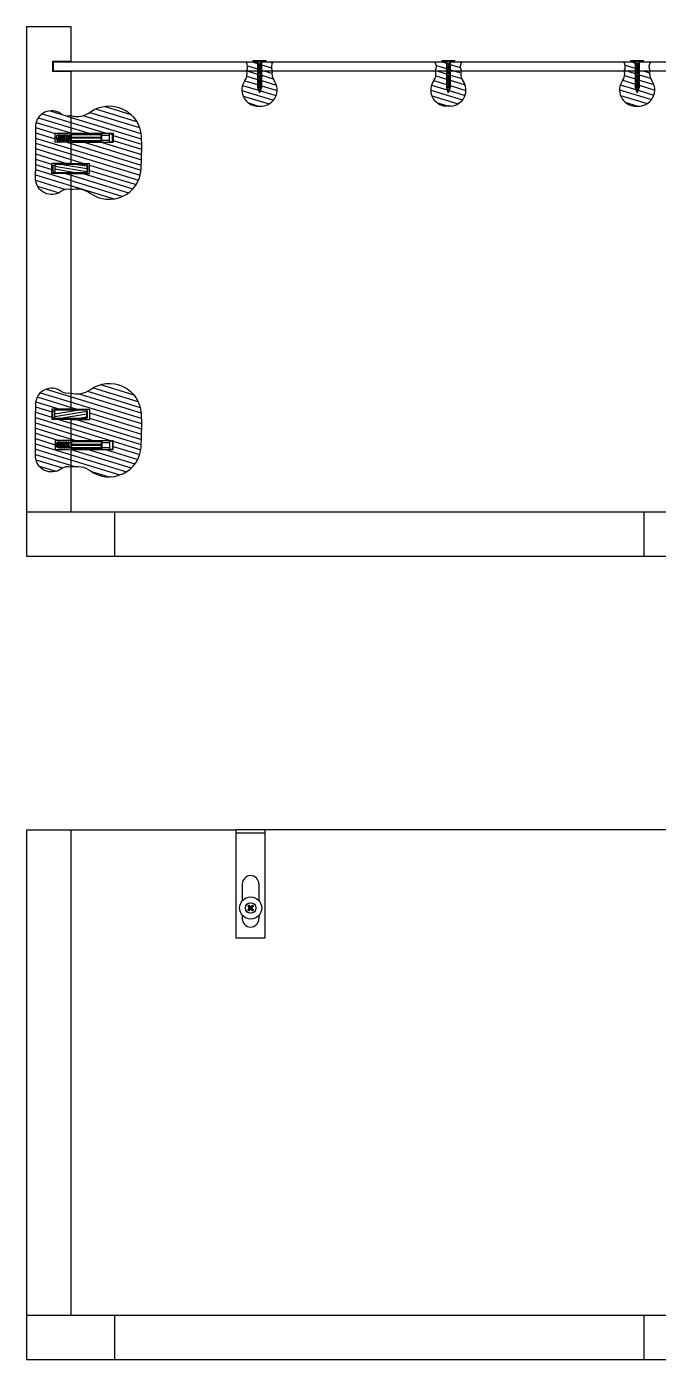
# Model space of a CAD drawing. Header units: centimetres. Extents: x 1543 to 3673, y 1148 to 2594.
# Drawn here: x 2560.6 to 2596.4, y 1621.3 to 1696.8 of the extents above; entities that cross this region are included whole.
import ezdxf

# ---------------------------------------------------------------- set-up
doc = ezdxf.new("R2010")
doc.units = ezdxf.units.CM
doc.linetypes.add('PDF_IMPORT', pattern=[1, 0.8, -0.2])
doc.layers.get('0').update_dxf_attribs({"color": 147})
doc.layers.add('ferramenta', color=250, linetype='Continuous')

# ---------------------------------------------------------------- blocks, each defined once
blk = doc.blocks.new('scrivania vite 3')
at = {"layer": 'ferramenta'}
for p, q in [((-0.117, 1.523), (-0.117, 1.603)), ((-0.117, 1.603), (0.117, 1.603)), ((-0.117, 1.523), (0.117, 1.523)), ((-0.071, 1.306), (-0.071, 1.523)), ((0.071, 1.306), (0.071, 1.523)), ((0.117, 1.523), (0.117, 1.603)), ((-0.111, 0.446), (-0.111, 1.306)), ((-0.111, 1.306), (0.111, 1.306)), ((-0.111, 1.282), (-0.012, 1.282)), ((-0.086, 1.282), (-0.086, 0.446)), ((-0.012, 1.282), (-0.012, 0.446)), ((0.012, 1.282), (0.111, 1.282)), ((0.012, 1.282), (0.012, 0.446)), ((0.086, 1.282), (0.086, 0.446)), ((0.111, 0.446), (0.111, 1.306)), ((-0.111, 0.422), (-0.111, 0.446)), ((-0.111, 0.446), (0.111, 0.446)), ((-0.111, 0.422), (0.111, 0.422)), ((-0.071, 0.364), (-0.071, 0.422)), ((0.062, 0.39), (-0.066, 0.367)), ((0.096, 0.382), (0.06, 0.363)), ((0.096, 0.382), (0.062, 0.39)), ((0.071, 0.388), (0.071, 0.422)), ((0.111, 0.422), (0.111, 0.446)), ((-0.096, 0.348), (-0.066, 0.367)), ((-0.096, 0.348), (-0.057, 0.342)), ((-0.096, 0.285), (-0.066, 0.303)), ((-0.096, 0.285), (-0.057, 0.279)), ((-0.096, 0.221), (-0.066, 0.24)), ((-0.096, 0.221), (-0.057, 0.215)), ((-0.096, 0.165), (-0.066, 0.183)), ((-0.096, 0.165), (-0.057, 0.159)), ((-0.096, 0.109), (-0.066, 0.128)), ((-0.096, 0.109), (-0.057, 0.103)), ((-0.096, 0.055), (-0.066, 0.074)), ((-0.096, 0.055), (-0.057, 0.05)), ((-0.071, 0.301), (-0.071, 0.344)), ((-0.071, 0.237), (-0.071, 0.281)), ((-0.071, 0.181), (-0.071, 0.217)), ((-0.071, 0.125), (-0.071, 0.161)), ((-0.071, 0.071), (-0.071, 0.105)), ((-0.071, 0.052), (-0.071, 0.025)), ((-0.071, 0.025), (0.071, 0.025)), ((0.062, 0.326), (-0.066, 0.303)), ((0.062, 0.263), (-0.066, 0.24)), ((0.062, 0.206), (-0.066, 0.183)), ((0.062, 0.151), (-0.066, 0.128)), ((0.062, 0.097), (-0.066, 0.074)), ((0.06, 0.363), (-0.057, 0.342)), ((0.06, 0.3), (-0.057, 0.279)), ((0.06, 0.236), (-0.057, 0.215)), ((0.06, 0.18), (-0.057, 0.159)), ((0.06, 0.124), (-0.057, 0.103)), ((0.06, 0.071), (-0.057, 0.05)), ((0.096, 0.319), (0.06, 0.3)), ((0.096, 0.255), (0.06, 0.236)), ((0.096, 0.199), (0.06, 0.18)), ((0.096, 0.143), (0.06, 0.124)), ((0.096, 0.089), (0.06, 0.071)), ((0.096, 0.319), (0.062, 0.326)), ((0.096, 0.255), (0.062, 0.263)), ((0.096, 0.199), (0.062, 0.206)), ((0.096, 0.143), (0.062, 0.151)), ((0.096, 0.089), (0.062, 0.097)), ((0.071, 0.324), (0.071, 0.369)), ((0.071, 0.261), (0.071, 0.305)), ((0.071, 0.204), (0.071, 0.242)), ((0.071, 0.149), (0.071, 0.185)), ((0.071, 0.095), (0.071, 0.13)), ((0.071, 0.076), (0.071, 0.025))]:
    blk.add_line(p, q, dxfattribs=at)
blk.add_arc((0, 0.063), 0.0634, 217.3887, 322.6113, dxfattribs=at)

msp = doc.modelspace()

# ---------------------------------------------------------------- hatches: boundary and pattern name
h = msp.add_hatch()
h.set_pattern_fill('ANSI31', color=256, scale=0.09, angle=118)
h.paths.add_polyline_path([(2573.655, 1694.833), (2573.007, 1694.833, -0.279276), (2573.041, 1694.333), (2573.655, 1694.333)])
h.paths.add_polyline_path([(2574.527, 1694.833), (2573.879, 1694.833), (2573.879, 1694.333), (2574.492, 1694.333, -0.279273)])
h.paths.add_polyline_path([(2584.355, 1693.377), (2584.467, 1693.091), (2584.579, 1693.377), (2584.579, 1694.333), (2585.192, 1694.333, 0.226666), (2585.285, 1693.79, -0.594558), (2584.615, 1692.336), (2584.319, 1692.336, -0.594558), (2583.648, 1693.79, 0.226666), (2583.742, 1694.333), (2584.355, 1694.333)])
h.paths.add_polyline_path([(2574.596, 1693.775, -0.234162), (2574.492, 1694.333), (2573.879, 1694.333), (2573.879, 1694.333), (2573.879, 1693.377), (2573.767, 1693.091), (2573.655, 1693.377), (2573.655, 1694.333), (2573.042, 1694.333, -0.234162), (2572.938, 1693.775, 0.58781), (2573.619, 1692.336), (2573.915, 1692.336, 0.58781)])
h.paths.add_polyline_path([(2584.355, 1694.833), (2583.706, 1694.833, -0.279273), (2583.742, 1694.333), (2584.355, 1694.333)])
h.paths.add_polyline_path([(2585.227, 1694.833), (2584.579, 1694.833), (2584.579, 1694.333), (2585.192, 1694.333, -0.279276)])
h.paths.add_polyline_path([(2595.055, 1694.833), (2594.407, 1694.833, -0.279229), (2594.441, 1694.333), (2595.055, 1694.333)])
h.paths.add_polyline_path([(2595.996, 1693.775, -0.234162), (2595.892, 1694.333), (2595.279, 1694.333), (2595.279, 1694.333), (2595.279, 1693.377), (2595.167, 1693.091), (2595.055, 1693.377), (2595.055, 1694.333), (2594.442, 1694.333, -0.234162), (2594.338, 1693.775, 0.58781), (2595.019, 1692.336), (2595.315, 1692.336, 0.58781)])
h.paths.add_polyline_path([(2606.727, 1694.833), (2606.079, 1694.833), (2606.079, 1694.333), (2606.693, 1694.333, -0.279229)])
h.paths.add_polyline_path([(2605.855, 1694.833), (2605.207, 1694.833, -0.279201), (2605.241, 1694.333), (2605.855, 1694.333)])
h.paths.add_polyline_path([(2605.855, 1693.377), (2605.967, 1693.091), (2606.079, 1693.377), (2606.079, 1694.333), (2606.692, 1694.333, 0.233628), (2606.796, 1693.776, -0.58781), (2606.115, 1692.338), (2605.819, 1692.338, -0.58781), (2605.137, 1693.776, 0.233628), (2605.242, 1694.333), (2605.855, 1694.333)])
h.paths.add_polyline_path([(2617.427, 1694.833), (2616.779, 1694.833), (2616.779, 1694.333), (2617.393, 1694.333, -0.2792)])
h.paths.add_polyline_path([(2616.555, 1694.833), (2615.907, 1694.833, -0.279229), (2615.941, 1694.333), (2616.555, 1694.333)])
h.paths.add_polyline_path([(2616.555, 1694.333), (2615.942, 1694.333, -0.233628), (2615.838, 1693.776, 0.58781), (2616.519, 1692.338), (2616.815, 1692.338, 0.58781), (2617.497, 1693.776, -0.233628), (2617.392, 1694.333), (2616.779, 1694.333), (2616.779, 1694.333), (2616.779, 1693.377), (2616.667, 1693.091), (2616.555, 1693.377)])
h.paths.add_polyline_path([(2627.255, 1694.833), (2626.607, 1694.833, -0.2792), (2626.641, 1694.333), (2627.255, 1694.333)])
h.paths.add_polyline_path([(2628.127, 1694.833), (2627.479, 1694.833), (2627.479, 1694.333), (2628.093, 1694.333, -0.279229)])
h.paths.add_polyline_path([(2627.255, 1693.377), (2627.367, 1693.091), (2627.479, 1693.377), (2627.479, 1694.333), (2628.092, 1694.333, 0.226133), (2628.186, 1693.791, -0.594558), (2627.515, 1692.338), (2627.219, 1692.338, -0.594558), (2626.548, 1693.791, 0.226133), (2626.642, 1694.333), (2627.255, 1694.333)])
h.paths.add_polyline_path([(2654.594, 1693.778, -0.233002), (2654.489, 1694.333), (2653.879, 1694.333), (2653.879, 1694.333), (2653.879, 1693.377), (2653.767, 1693.091), (2653.655, 1693.377), (2653.655, 1694.333), (2653.04, 1694.333, -0.233068), (2652.935, 1693.777, 0.58781), (2653.617, 1692.339), (2653.913, 1692.339, 0.58781)])
h.paths.add_polyline_path([(2653.655, 1694.833), (2653.006, 1694.833, -0.279163), (2653.038, 1694.333), (2653.655, 1694.333)])
h.paths.add_polyline_path([(2654.523, 1694.833), (2653.879, 1694.833), (2653.879, 1694.333), (2654.491, 1694.333, -0.279123)])
h.paths.add_polyline_path([(2665.222, 1694.833), (2664.579, 1694.833), (2664.579, 1694.333), (2665.192, 1694.333, -0.279095)])
h.paths.add_polyline_path([(2664.355, 1694.833), (2663.706, 1694.833, -0.279096), (2663.737, 1694.333), (2664.355, 1694.333)])
h.paths.add_polyline_path([(2664.356, 1694.333), (2663.74, 1694.333, -0.232576), (2663.635, 1693.778, 0.58781), (2664.316, 1692.34), (2664.612, 1692.34, 0.58781), (2665.294, 1693.779, -0.232523), (2665.188, 1694.333), (2664.579, 1694.333), (2664.579, 1693.377), (2664.467, 1693.091), (2664.356, 1693.377)])
h.paths.add_polyline_path([(2675.994, 1693.78, -0.232043), (2675.889, 1694.333), (2675.279, 1694.333), (2675.279, 1694.333), (2675.279, 1693.377), (2675.167, 1693.091), (2675.055, 1693.377), (2675.055, 1694.333), (2674.441, 1694.333, -0.232108), (2674.335, 1693.78, 0.58781), (2675.017, 1692.341), (2675.313, 1692.341, 0.58781)])
h.paths.add_polyline_path([(2675.055, 1694.833), (2674.407, 1694.833, -0.279053), (2674.437, 1694.333), (2675.055, 1694.333)])
h.paths.add_polyline_path([(2675.921, 1694.833), (2675.279, 1694.833), (2675.279, 1694.333), (2675.892, 1694.333, -0.279015)])
h.paths.add_polyline_path([(2685.855, 1694.833), (2685.208, 1694.833, -0.278991), (2685.236, 1694.333), (2685.856, 1694.333)])
h.paths.add_polyline_path([(2686.721, 1694.833), (2686.08, 1694.833), (2686.08, 1694.333), (2686.693, 1694.333, -0.278991)])
h.paths.add_polyline_path([(2686.794, 1693.78, -0.232093), (2686.688, 1694.333), (2686.08, 1694.333), (2686.08, 1693.377), (2685.968, 1693.091), (2685.856, 1693.377), (2685.856, 1694.333), (2685.241, 1694.333, -0.232146), (2685.135, 1693.779, 0.58781), (2685.817, 1692.341), (2686.113, 1692.341, 0.58781)])
h.paths.add_polyline_path([(2697.494, 1693.781, -0.231613), (2697.388, 1694.333), (2696.779, 1694.333), (2696.779, 1694.333), (2696.779, 1693.377), (2696.667, 1693.091), (2696.555, 1693.377), (2696.555, 1694.333), (2695.941, 1694.333, -0.231678), (2695.835, 1693.781, 0.58781), (2696.517, 1692.342), (2696.813, 1692.342, 0.58781)])
h.paths.add_polyline_path([(2696.555, 1694.833), (2695.908, 1694.833, -0.27899), (2695.936, 1694.333), (2696.555, 1694.333)])
h.paths.add_polyline_path([(2708.12, 1694.833), (2707.48, 1694.833), (2707.48, 1694.333), (2708.094, 1694.333, -0.278932)], flags=16)
h.paths.add_polyline_path([(2707.255, 1694.833), (2706.609, 1694.833, -0.274701), (2706.639, 1694.34, -0.002734), (2706.641, 1694.333), (2707.256, 1694.333)], flags=17)
h.paths.add_polyline_path([(2707.256, 1694.333), (2707.256, 1694.333), (2707.256, 1693.377), (2707.368, 1693.091), (2707.48, 1693.377), (2707.48, 1694.333), (2707.48, 1694.833), (2708.12, 1694.833, 0.274479), (2708.09, 1694.34, 0.004136), (2708.094, 1694.333), (2708.088, 1694.333, 0.231135), (2708.194, 1693.782, -0.58781), (2707.513, 1692.344), (2707.217, 1692.343, -0.58781), (2706.535, 1693.782, 0.234081), (2706.639, 1694.34, 0.274701), (2706.609, 1694.833), (2707.255, 1694.833)])
h.paths.add_polyline_path([(2708.12, 1694.833), (2707.48, 1694.833), (2707.48, 1694.333), (2708.088, 1694.333, -0.003085), (2708.09, 1694.341, -0.274153)], flags=17)
h = msp.add_hatch()
h.set_pattern_fill('ANSI31', color=256, scale=0.09, angle=118)
h.paths.add_polyline_path([(2567.06, 1688.75, 0.007749), (2567.072, 1689.694, 0.007755), (2567.06, 1690.638, 0.58781), (2564.183, 1692.001, -0.234081), (2563.067, 1691.793), (2563.067, 1690.79), (2565.466, 1690.79), (2565.466, 1690.279), (2563.067, 1690.279), (2563.067, 1689.087), (2564.137, 1689.087), (2564.137, 1688.504), (2563.067, 1688.504), (2563.067, 1687.596, -0.234081), (2564.183, 1687.387, 0.58781)])
h.paths.add_polyline_path([(2563.067, 1690.279), (2562.19, 1690.279), (2562.19, 1690.79), (2563.067, 1690.79), (2563.067, 1691.793, -0.234081), (2562.509, 1691.897, 0.58781), (2561.071, 1691.216, 0.007755), (2561.065, 1690.743), (2561.065, 1688.645, 0.007755), (2561.071, 1688.173, 0.58781), (2562.509, 1687.491, -0.234081), (2563.067, 1687.596), (2563.067, 1688.504), (2561.997, 1688.504), (2561.997, 1689.087), (2563.067, 1689.087)])
h.paths.add_polyline_path([(2564.183, 1676.279, -0.234081), (2563.067, 1676.071), (2563.067, 1675.163), (2564.137, 1675.163), (2564.137, 1674.579), (2563.067, 1674.579), (2563.067, 1673.387), (2565.466, 1673.387), (2565.466, 1672.877), (2563.067, 1672.877), (2563.067, 1671.873, -0.234081), (2564.183, 1671.665, 0.58781), (2567.06, 1673.028, 0.007755), (2567.072, 1673.973, 0.007749), (2567.06, 1674.916, 0.58781)])
h.paths.add_polyline_path([(2563.067, 1674.579), (2561.997, 1674.579), (2561.997, 1675.163), (2563.067, 1675.163), (2563.067, 1676.071, -0.234081), (2562.509, 1676.175, 0.58781), (2561.071, 1675.493, 0.007755), (2561.065, 1675.021), (2561.065, 1672.923, 0.007755), (2561.071, 1672.451, 0.58781), (2562.509, 1671.769, -0.234081), (2563.067, 1671.873), (2563.067, 1672.877), (2562.19, 1672.877), (2562.19, 1673.387), (2563.067, 1673.387)])
h.paths.add_polyline_path([(2638.067, 1674.579), (2636.997, 1674.579), (2636.997, 1675.163), (2638.067, 1675.163), (2638.067, 1676.071, -0.234081), (2636.95, 1676.279, 0.58781), (2634.074, 1674.916, 0.007749), (2634.062, 1673.973, 0.007755), (2634.074, 1673.028, 0.58781), (2636.95, 1671.665, -0.234081), (2638.067, 1671.873), (2638.067, 1672.877), (2635.668, 1672.877), (2635.668, 1673.387), (2638.067, 1673.387)])
h.paths.add_polyline_path([(2640.069, 1675.021, 0.007755), (2640.063, 1675.493, 0.58781), (2638.625, 1676.175, -0.234081), (2638.067, 1676.071), (2638.067, 1675.163), (2639.137, 1675.163), (2639.137, 1674.579), (2638.067, 1674.579), (2638.067, 1673.387), (2638.944, 1673.387), (2638.944, 1672.877), (2638.067, 1672.877), (2638.067, 1671.873, -0.234081), (2638.625, 1671.769, 0.58781), (2640.063, 1672.451, 0.007755), (2640.069, 1672.923)])
h.paths.add_polyline_path([(2643.067, 1674.579), (2641.998, 1674.579), (2641.998, 1675.163), (2643.067, 1675.163), (2643.067, 1676.071, -0.234081), (2642.509, 1676.175, 0.58781), (2641.071, 1675.493, 0.007755), (2641.065, 1675.021), (2641.065, 1672.923, 0.007755), (2641.071, 1672.451, 0.58781), (2642.509, 1671.769, -0.234081), (2643.067, 1671.873), (2643.067, 1672.877), (2642.19, 1672.877), (2642.19, 1673.387), (2643.067, 1673.387)])
h.paths.add_polyline_path([(2647.06, 1674.916, 0.58781), (2644.184, 1676.279, -0.234081), (2643.067, 1676.071), (2643.067, 1675.163), (2644.137, 1675.163), (2644.137, 1674.579), (2643.067, 1674.579), (2643.067, 1673.387), (2645.466, 1673.387), (2645.466, 1672.877), (2643.067, 1672.877), (2643.067, 1671.873, -0.234081), (2644.184, 1671.665, 0.58781), (2647.06, 1673.028, 0.007755), (2647.072, 1673.973, 0.007749)])
h.paths.add_polyline_path([(2638.067, 1690.279), (2635.668, 1690.279), (2635.668, 1690.79), (2638.067, 1690.79), (2638.067, 1691.793, -0.234082), (2636.95, 1692.001, 0.58781), (2634.074, 1690.638, 0.007755), (2634.062, 1689.694, 0.007749), (2634.074, 1688.75, 0.58781), (2636.95, 1687.387, -0.234081), (2638.067, 1687.596), (2638.067, 1688.504), (2636.997, 1688.504), (2636.997, 1689.087), (2638.067, 1689.087)])
h.paths.add_polyline_path([(2640.069, 1690.743, 0.007755), (2640.063, 1691.216, 0.58781), (2638.625, 1691.897, -0.234079), (2638.067, 1691.793), (2638.067, 1690.79), (2638.944, 1690.79), (2638.944, 1690.279), (2638.067, 1690.279), (2638.067, 1689.087), (2639.137, 1689.087), (2639.137, 1688.504), (2638.067, 1688.504), (2638.067, 1687.596, -0.234081), (2638.625, 1687.491, 0.58781), (2640.063, 1688.173, 0.007755), (2640.069, 1688.645)])
h.paths.add_polyline_path([(2643.067, 1690.279), (2642.19, 1690.279), (2642.19, 1690.79), (2643.067, 1690.79), (2643.067, 1691.793, -0.234191), (2642.509, 1691.897, 0.58781), (2641.071, 1691.216, 0.007755), (2641.065, 1690.743), (2641.065, 1688.645, 0.007755), (2641.071, 1688.173, 0.58781), (2642.509, 1687.491, -0.234081), (2643.067, 1687.596), (2643.067, 1688.504), (2641.998, 1688.504), (2641.998, 1689.087), (2643.067, 1689.087)])
h.paths.add_polyline_path([(2647.072, 1689.694, 0.007755), (2647.06, 1690.638, 0.58781), (2644.184, 1692.001, -0.234026), (2643.067, 1691.793), (2643.067, 1690.79), (2645.466, 1690.79), (2645.466, 1690.279), (2643.067, 1690.279), (2643.067, 1689.087), (2644.137, 1689.087), (2644.137, 1688.504), (2643.067, 1688.504), (2643.067, 1687.596, -0.234081), (2644.184, 1687.387, 0.58781), (2647.06, 1688.75, 0.007749)])
h.paths.add_polyline_path([(2717.003, 1689.087), (2718.067, 1689.087), (2718.067, 1690.279), (2715.673, 1690.279), (2715.673, 1690.79), (2718.067, 1690.79), (2718.067, 1691.791, -0.23299), (2716.956, 1692.001, 0.58781), (2714.079, 1690.638, 0.007755), (2714.068, 1689.694, 0.007749), (2714.079, 1688.75, 0.58781), (2716.956, 1687.387, -0.232933), (2718.067, 1687.597), (2718.067, 1688.504), (2717.003, 1688.504)])
h.paths.add_polyline_path([(2720.075, 1690.743, 0.007755), (2720.069, 1691.216, 0.58781), (2718.631, 1691.897, -0.236269), (2718.067, 1691.794), (2718.067, 1690.79), (2718.949, 1690.79), (2718.949, 1690.279), (2718.067, 1690.279), (2718.067, 1689.087), (2718.072, 1689.087), (2719.142, 1689.087), (2719.142, 1688.504), (2718.067, 1688.504), (2718.067, 1687.594, -0.236382), (2718.631, 1687.491, 0.58781), (2720.069, 1688.173, 0.007755), (2720.075, 1688.645)])
h.paths.add_polyline_path([(2720.068, 1675.021, 0.007755), (2720.062, 1675.493, 0.58781), (2718.624, 1676.175, -0.233359), (2718.067, 1676.07), (2718.067, 1675.163), (2719.135, 1675.163), (2719.135, 1674.579), (2718.067, 1674.579), (2718.067, 1673.387), (2718.942, 1673.387), (2718.942, 1672.877), (2718.067, 1672.877), (2718.067, 1671.874, -0.233359), (2718.624, 1671.769, 0.58781), (2720.062, 1672.451, 0.007755), (2720.068, 1672.923)])
h.paths.add_polyline_path([(2718.067, 1672.877), (2718.065, 1672.877), (2715.666, 1672.877), (2715.666, 1673.387), (2718.067, 1673.387), (2718.067, 1674.579), (2716.996, 1674.579), (2716.996, 1675.163), (2718.067, 1675.163), (2718.067, 1676.071, -0.234442), (2716.949, 1676.279, 0.58781), (2714.072, 1674.916, 0.007749), (2714.061, 1673.973, 0.007755), (2714.072, 1673.028, 0.58781), (2716.949, 1671.665, -0.234442), (2718.067, 1671.873)])

# ---------------------------------------------------------------- linework, layer by layer
at = {"transparency": 33554687}
for p, q in [((2560.567, 1696.833), (2560.567, 1666.833)), ((2561.065, 1690.743), (2561.065, 1688.645)), ((2563.067, 1690.79), (2565.466, 1690.79)), ((2563.067, 1690.279), (2565.466, 1690.279)), ((2563.067, 1690.279), (2563.067, 1689.087)), ((2563.067, 1689.087), (2564.137, 1689.087)), ((2563.067, 1688.504), (2564.137, 1688.504)), ((2563.067, 1688.504), (2563.067, 1675.163)), ((2564.137, 1688.504), (2564.137, 1689.087)), ((2561.065, 1672.923), (2561.065, 1675.021)), ((2563.067, 1675.163), (2564.137, 1675.163)), ((2564.137, 1675.163), (2564.137, 1674.579)), ((2563.067, 1674.579), (2564.137, 1674.579)), ((2563.067, 1674.579), (2563.067, 1669.333)), ((2563.067, 1673.387), (2565.466, 1673.387)), ((2563.067, 1672.877), (2565.466, 1672.877)), ((2560.567, 1669.333), (2597.925, 1669.333)), ((2565.567, 1666.833), (2565.567, 1669.333)), ((2595.57, 1666.833), (2595.57, 1669.333)), ((2560.567, 1666.833), (2597.925, 1666.833)), ((2560.567, 1651.321), (2572.45, 1651.328))]:
    msp.add_line(p, q, dxfattribs=at)
for p, q in [((2560.567, 1696.833), (2563.067, 1696.833)), ((2563.067, 1696.833), (2563.067, 1694.867)), ((2563.067, 1694.867), (2562.034, 1694.867)), ((2562.034, 1694.867), (2562.034, 1694.299)), ((2562.067, 1694.833), (2562.067, 1694.333)), ((2562.067, 1694.833), (2573.655, 1694.833)), ((2573.655, 1694.833), (2573.655, 1694.333)), ((2573.879, 1694.833), (2584.355, 1694.833)), ((2573.879, 1694.833), (2573.879, 1694.333)), ((2584.355, 1694.833), (2584.355, 1694.333)), ((2584.579, 1694.833), (2595.055, 1694.833)), ((2584.579, 1694.833), (2584.579, 1694.333)), ((2595.055, 1694.833), (2595.055, 1694.333)), ((2595.279, 1694.833), (2605.855, 1694.833)), ((2595.279, 1694.833), (2595.279, 1694.333)), ((2563.067, 1694.299), (2562.034, 1694.299)), ((2562.067, 1694.333), (2573.655, 1694.333)), ((2563.067, 1694.299), (2563.067, 1690.79)), ((2573.655, 1694.333), (2573.655, 1693.377)), ((2573.879, 1694.333), (2584.355, 1694.333)), ((2573.879, 1694.333), (2573.879, 1693.377)), ((2584.355, 1694.333), (2584.355, 1693.377)), ((2584.579, 1694.333), (2595.055, 1694.333)), ((2584.579, 1694.333), (2584.579, 1693.377)), ((2595.055, 1694.333), (2595.055, 1693.377)), ((2595.279, 1694.333), (2605.855, 1694.333)), ((2595.279, 1694.333), (2595.279, 1693.377)), ((2573.655, 1693.377), (2573.767, 1693.091)), ((2573.879, 1693.377), (2573.767, 1693.091)), ((2584.355, 1693.377), (2584.467, 1693.091)), ((2584.579, 1693.377), (2584.467, 1693.091)), ((2595.055, 1693.377), (2595.167, 1693.091)), ((2595.279, 1693.377), (2595.167, 1693.091)), ((2573.619, 1692.336), (2573.915, 1692.336)), ((2584.615, 1692.336), (2584.319, 1692.336)), ((2595.019, 1692.336), (2595.315, 1692.336)), ((2563.067, 1690.279), (2562.19, 1690.279)), ((2563.067, 1689.087), (2561.997, 1689.087)), ((2561.997, 1688.504), (2561.997, 1689.087)), ((2563.067, 1688.504), (2561.997, 1688.504)), ((2563.067, 1675.163), (2561.997, 1675.163)), ((2561.997, 1675.163), (2561.997, 1674.579)), ((2563.067, 1674.579), (2561.997, 1674.579)), ((2563.067, 1673.387), (2562.19, 1673.387)), ((2560.567, 1651.321), (2560.567, 1621.321)), ((2563.067, 1651.321), (2563.067, 1623.821)), ((2639.756, 1651.321), (2574.072, 1651.321)), ((2560.567, 1623.821), (2720.567, 1623.821)), ((2565.567, 1621.321), (2565.567, 1623.821)), ((2595.57, 1621.321), (2595.57, 1623.821)), ((2560.567, 1621.321), (2720.567, 1621.321))]:
    msp.add_line(p, q)
at = {"linetype": 'PDF_IMPORT', "transparency": 33554687}
for p, q in [((2562.19, 1690.279), (2562.19, 1690.79)), ((2562.19, 1690.79), (2563.067, 1690.79)), ((2565.466, 1690.79), (2565.466, 1690.279)), ((2562.19, 1673.387), (2562.19, 1672.877)), ((2565.466, 1672.877), (2565.466, 1673.387)), ((2562.19, 1672.877), (2563.067, 1672.877))]:
    msp.add_line(p, q, dxfattribs=at)
at = {"transparency": 33554687}
for points in [[(2563.067, 1691.793, 0.234081), (2564.183, 1692.001, -0.58781), (2567.06, 1690.638, -0.007755), (2567.072, 1689.694, -0.054823)], [(2563.067, 1691.793, -0.234081), (2562.509, 1691.897, 0.58781), (2561.071, 1691.216, 0.007755), (2561.065, 1690.743, 0.054823)], [(2563.067, 1687.596, -0.234081), (2564.183, 1687.387, 0.58781), (2567.06, 1688.75, 0.007749), (2567.072, 1689.694, 0.054823)], [(2563.067, 1687.596, 0.234081), (2562.509, 1687.491, -0.58781), (2561.071, 1688.173, -0.007755), (2561.065, 1688.645, -0.054823)], [(2563.067, 1676.071, 0.234081), (2564.183, 1676.279, -0.58781), (2567.06, 1674.916, -0.007749), (2567.072, 1673.973, -0.054823)], [(2563.067, 1676.071, -0.234081), (2562.509, 1676.175, 0.58781), (2561.071, 1675.493, 0.007755), (2561.065, 1675.021, 0.054823)], [(2563.067, 1671.873, -0.234081), (2564.183, 1671.665, 0.58781), (2567.06, 1673.028, 0.007755), (2567.072, 1673.973, 0.054823)], [(2563.067, 1671.873, 0.234081), (2562.509, 1671.769, -0.58781), (2561.071, 1672.451, -0.007755), (2561.065, 1672.923, -0.054823)]]:
    msp.add_lwpolyline(points, format="xyb", dxfattribs=at)
for centre, start, end in [((2572.611, 1694.554), 332.78422, 35.19936), ((2574.922, 1694.554), 144.78561, 207.20075), ((2583.311, 1694.554), 332.79925, 35.21439), ((2585.623, 1694.554), 144.80064, 207.21578), ((2594.011, 1694.555), 332.79599, 35.21114), ((2596.322, 1694.555), 144.79738, 207.21253)]:
    msp.add_arc(centre, 0.484, start, end)
for centre, radius, start, end in [((2573.679, 1693.245), 0.911, 144.45913, 266.24891), ((2572.426, 1694.159), 0.64, 323.07042, 15.76897), ((2573.855, 1693.245), 0.911, 273.75109, 35.54087), ((2575.108, 1694.159), 0.64, 164.23103, 216.92958), ((2584.378, 1693.245), 0.911, 144.45913, 266.24891), ((2583.126, 1694.159), 0.64, 323.07042, 15.76897), ((2584.555, 1693.245), 0.911, 273.75109, 35.54087), ((2585.808, 1694.159), 0.64, 164.23103, 216.92958), ((2595.079, 1693.245), 0.911, 144.45913, 266.24891), ((2593.826, 1694.159), 0.64, 323.07042, 15.76897), ((2595.255, 1693.245), 0.911, 273.75109, 35.54087), ((2596.508, 1694.159), 0.64, 164.23103, 216.92958)]:
    msp.add_arc(centre, radius, start, end, dxfattribs=at)
at = {"layer": 'ferramenta', "transparency": 33554687}
for p, q in [((2573.414, 1694.865), (2573.414, 1694.916)), ((2573.414, 1694.916), (2574.119, 1694.916)), ((2573.414, 1694.865), (2574.119, 1694.869)), ((2574.119, 1694.916), (2574.119, 1694.869)), ((2584.114, 1694.865), (2584.114, 1694.916)), ((2584.114, 1694.916), (2584.819, 1694.916)), ((2584.114, 1694.865), (2584.819, 1694.869)), ((2584.819, 1694.916), (2584.819, 1694.869)), ((2594.814, 1694.865), (2594.814, 1694.916)), ((2594.814, 1694.916), (2595.519, 1694.916)), ((2594.814, 1694.865), (2595.519, 1694.869)), ((2595.519, 1694.916), (2595.519, 1694.869)), ((2573.688, 1693.377), (2573.846, 1693.377)), ((2584.388, 1693.377), (2584.546, 1693.377)), ((2595.088, 1693.377), (2595.246, 1693.377)), ((2562.055, 1688.965), (2562.162, 1689.032)), ((2562.055, 1688.965), (2562.055, 1688.626)), ((2562.055, 1688.626), (2562.162, 1688.559)), ((2563.973, 1689.032), (2562.162, 1689.032)), ((2562.162, 1689.032), (2562.162, 1688.559)), ((2562.162, 1688.928), (2563.973, 1688.627)), ((2562.162, 1688.771), (2563.433, 1688.559)), ((2563.973, 1688.559), (2562.162, 1688.559)), ((2563.972, 1688.785), (2562.486, 1689.032)), ((2563.433, 1689.032), (2563.973, 1688.942)), ((2563.973, 1689.032), (2563.973, 1688.559)), ((2564.023, 1688.957), (2563.973, 1689.032)), ((2564.023, 1688.634), (2563.973, 1688.559)), ((2564.023, 1688.957), (2564.023, 1688.634)), ((2562.055, 1675.04), (2562.162, 1675.107)), ((2562.055, 1674.702), (2562.055, 1675.04)), ((2562.162, 1674.896), (2563.433, 1675.107)), ((2563.973, 1675.107), (2562.162, 1675.107)), ((2562.162, 1674.635), (2562.162, 1675.107)), ((2562.162, 1674.738), (2563.973, 1675.039)), ((2563.972, 1674.882), (2562.486, 1674.635)), ((2563.973, 1674.635), (2563.973, 1675.107)), ((2564.023, 1675.033), (2563.973, 1675.107)), ((2564.023, 1674.709), (2564.023, 1675.033)), ((2562.055, 1674.702), (2562.162, 1674.635)), ((2563.973, 1674.635), (2562.162, 1674.635)), ((2563.433, 1674.635), (2563.973, 1674.724)), ((2564.023, 1674.709), (2563.973, 1674.635)), ((2572.45, 1645.19), (2572.45, 1651.328)), ((2574.072, 1651.328), (2572.45, 1651.328)), ((2574.072, 1651.13), (2572.45, 1651.13)), ((2574.072, 1651.328), (2574.072, 1645.189)), ((2572.788, 1648.254), (2572.788, 1647.311)), ((2573.734, 1648.254), (2573.734, 1647.311)), ((2573.096, 1646.998), (2573.158, 1647.06)), ((2573.199, 1646.895), (2573.096, 1646.998)), ((2573.096, 1646.998), (2573.261, 1646.895)), ((2573.158, 1647.06), (2573.261, 1646.957)), ((2573.158, 1647.06), (2573.261, 1646.895)), ((2573.261, 1646.957), (2573.364, 1647.06)), ((2573.364, 1647.06), (2573.261, 1646.895)), ((2573.426, 1646.998), (2573.261, 1646.895)), ((2573.426, 1646.998), (2573.323, 1646.895)), ((2573.364, 1647.06), (2573.426, 1646.998)), ((2572.788, 1646.479), (2572.788, 1646.29)), ((2573.096, 1646.793), (2573.199, 1646.895)), ((2573.096, 1646.793), (2573.261, 1646.895)), ((2573.096, 1646.793), (2573.158, 1646.73)), ((2573.158, 1646.73), (2573.261, 1646.895)), ((2573.158, 1646.73), (2573.261, 1646.833)), ((2573.364, 1646.73), (2573.261, 1646.895)), ((2573.426, 1646.792), (2573.261, 1646.895)), ((2573.364, 1646.73), (2573.261, 1646.833)), ((2573.426, 1646.792), (2573.323, 1646.895)), ((2573.426, 1646.792), (2573.364, 1646.73)), ((2573.734, 1646.479), (2573.734, 1646.29)), ((2574.072, 1645.189), (2572.45, 1645.19))]:
    msp.add_line(p, q, dxfattribs=at)
at = {"layer": 'ferramenta', "lineweight": 25, "transparency": 33554687}
for p, q in [((2573.846, 1693.377), (2573.845, 1694.867)), ((2584.546, 1693.377), (2584.545, 1694.867)), ((2595.246, 1693.377), (2595.245, 1694.867))]:
    msp.add_line(p, q, dxfattribs=at)
for points in [[(2573.767, 1693.153), (2573.688, 1693.377), (2573.688, 1694.867)], [(2573.7, 1694.739), (2573.815, 1694.713)], [(2573.7, 1694.505), (2573.815, 1694.479)], [(2573.705, 1694.628), (2573.82, 1694.602)], [(2573.714, 1694.788), (2573.829, 1694.762)], [(2573.714, 1694.555), (2573.829, 1694.529)], [(2573.718, 1694.677), (2573.833, 1694.651)], [(2584.467, 1693.153), (2584.388, 1693.377), (2584.388, 1694.867)], [(2584.4, 1694.739), (2584.515, 1694.713)], [(2584.4, 1694.505), (2584.515, 1694.479)], [(2584.405, 1694.628), (2584.52, 1694.602)], [(2584.414, 1694.788), (2584.529, 1694.762)], [(2584.414, 1694.555), (2584.529, 1694.529)], [(2584.418, 1694.677), (2584.533, 1694.651)], [(2595.167, 1693.153), (2595.088, 1693.377), (2595.088, 1694.867)], [(2595.1, 1694.739), (2595.215, 1694.713)], [(2595.1, 1694.505), (2595.215, 1694.479)], [(2595.105, 1694.628), (2595.22, 1694.602)], [(2595.114, 1694.788), (2595.229, 1694.762)], [(2595.114, 1694.555), (2595.229, 1694.529)], [(2595.118, 1694.677), (2595.233, 1694.651)], [(2573.693, 1694.274), (2573.808, 1694.248)], [(2573.693, 1694.04), (2573.808, 1694.014)], [(2573.697, 1693.806), (2573.812, 1693.78)], [(2573.698, 1694.163), (2573.813, 1694.137)], [(2573.698, 1693.929), (2573.813, 1693.903)], [(2573.705, 1694.394), (2573.82, 1694.368)], [(2573.707, 1694.323), (2573.822, 1694.297)], [(2573.707, 1694.089), (2573.822, 1694.063)], [(2573.711, 1694.212), (2573.827, 1694.186)], [(2573.711, 1693.978), (2573.827, 1693.952)], [(2573.711, 1693.856), (2573.826, 1693.83)], [(2573.718, 1694.444), (2573.833, 1694.418)], [(2584.393, 1694.274), (2584.508, 1694.248)], [(2584.393, 1694.04), (2584.508, 1694.014)], [(2584.397, 1693.806), (2584.512, 1693.78)], [(2584.398, 1694.163), (2584.513, 1694.137)], [(2584.398, 1693.929), (2584.513, 1693.903)], [(2584.405, 1694.394), (2584.52, 1694.368)], [(2584.407, 1694.323), (2584.522, 1694.297)], [(2584.407, 1694.089), (2584.522, 1694.063)], [(2584.411, 1694.212), (2584.527, 1694.186)], [(2584.411, 1693.978), (2584.527, 1693.952)], [(2584.411, 1693.856), (2584.526, 1693.83)], [(2584.418, 1694.444), (2584.533, 1694.418)], [(2595.093, 1694.274), (2595.208, 1694.248)], [(2595.093, 1694.04), (2595.208, 1694.014)], [(2595.097, 1693.806), (2595.212, 1693.78)], [(2595.098, 1694.163), (2595.213, 1694.137)], [(2595.098, 1693.929), (2595.213, 1693.903)], [(2595.105, 1694.394), (2595.22, 1694.368)], [(2595.107, 1694.323), (2595.222, 1694.297)], [(2595.107, 1694.089), (2595.222, 1694.063)], [(2595.111, 1694.212), (2595.227, 1694.186)], [(2595.111, 1693.978), (2595.227, 1693.952)], [(2595.111, 1693.856), (2595.226, 1693.83)], [(2595.118, 1694.444), (2595.233, 1694.418)], [(2573.697, 1693.573), (2573.812, 1693.547)], [(2573.702, 1693.695), (2573.817, 1693.669)], [(2573.702, 1693.461), (2573.817, 1693.435)], [(2573.711, 1693.622), (2573.826, 1693.596)], [(2573.715, 1693.744), (2573.831, 1693.718)], [(2573.715, 1693.511), (2573.831, 1693.485)], [(2573.767, 1693.153), (2573.846, 1693.377)], [(2584.397, 1693.573), (2584.512, 1693.547)], [(2584.402, 1693.695), (2584.517, 1693.669)], [(2584.402, 1693.461), (2584.517, 1693.435)], [(2584.411, 1693.622), (2584.526, 1693.596)], [(2584.415, 1693.744), (2584.531, 1693.718)], [(2584.415, 1693.511), (2584.531, 1693.485)], [(2584.467, 1693.153), (2584.546, 1693.377)], [(2595.097, 1693.573), (2595.212, 1693.547)], [(2595.102, 1693.695), (2595.217, 1693.669)], [(2595.102, 1693.461), (2595.217, 1693.435)], [(2595.111, 1693.622), (2595.226, 1693.596)], [(2595.115, 1693.744), (2595.231, 1693.718)], [(2595.115, 1693.511), (2595.231, 1693.485)], [(2595.167, 1693.153), (2595.246, 1693.377)]]:
    msp.add_lwpolyline(points, dxfattribs=at)
at = {"layer": 'ferramenta', "transparency": 33554687}
for radius in [0.63, 0.299]:
    msp.add_circle((2573.261, 1646.895), radius, dxfattribs=at)
for centre, start, end in [((2573.261, 1648.254), 359.99399, 179.99399), ((2573.261, 1646.29), 179.99399, 359.99399)]:
    msp.add_arc(centre, 0.473, start, end, dxfattribs=at)

# ---------------------------------------------------------------- block references
at = {"layer": 'ferramenta', "transparency": 33554687, "yscale": 2, "zscale": 2, "rotation": 270}
for p, xscale in [((2562.223, 1690.534), -2), ((2562.223, 1673.132), 2)]:
    msp.add_blockref('scrivania vite 3', p, dxfattribs=dict(at, xscale=xscale))

doc.saveas('drawing.dxf')
